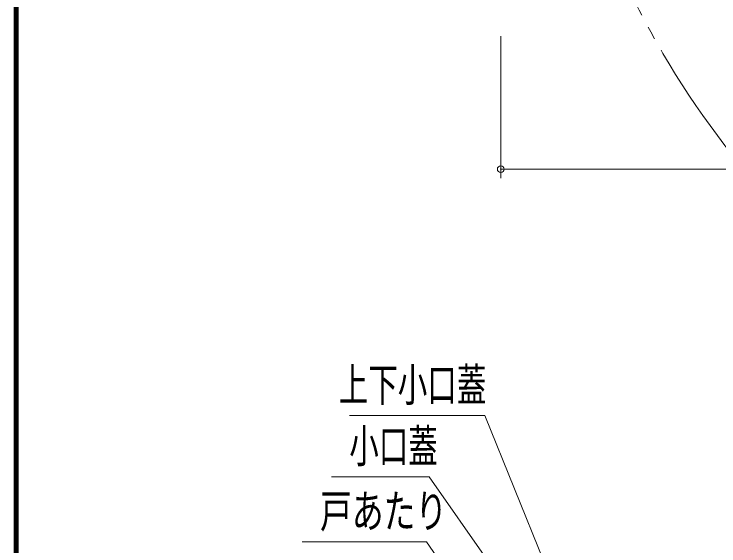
# Model space of a CAD drawing. Units: millimetres at full size; details may follow other scales. Extents: x -600 to 2301, y -735 to 832.
# Drawn here: x -600.5 to -441.4, y 141.3 to 261.3 of the extents above; entities that cross this region are included whole.
import ezdxf
from ezdxf.enums import TextEntityAlignment as Align

# ---------------------------------------------------------------- set-up
doc = ezdxf.new("R2010")
doc.units = ezdxf.units.MM
doc.header["$LTSCALE"] = 3
doc.header["$PDMODE"] = 32
doc.header["$PDSIZE"] = 1.5
doc.linetypes.add('CHAIN2', pattern=[12, 9, -1, 1, -1])
for name, color, linetype, lineweight in [('0-0_アンカー', 7, 'Continuous', 18), ('0-8_CSLAYER2', 7, 'Continuous', 18), ('0-F_WAKU', 7, 'Continuous', 18)]:
    doc.layers.add(name, color=color, linetype=linetype, lineweight=lineweight)
doc.styles.add('ＭＳ ゴシック', font='')
doc.styles.get('ＭＳ ゴシック').set_extended_font_data('MS Gothic')

msp = doc.modelspace()

# ---------------------------------------------------------------- linework, layer by layer
at = {"layer": '0-0_アンカー', "color": 4, "lineweight": 9}
for p, q in [((-490.669, 256.306), (-490.669, 224.299)), ((-274.669, 226.3), (-490.669, 226.3)), ((-487.669, 226.3), (-277.669, 226.3))]:
    msp.add_line(p, q, dxfattribs=at)
at = {"layer": '0-0_アンカー'}
for p, q in [((-507.425, 142.185), (-535.424, 142.185)), ((-484.051, 109.127), (-507.425, 142.185))]:
    msp.add_line(p, q, dxfattribs=at)
at = {"layer": '0-0_アンカー', "linetype": 'CHAIN2'}
msp.add_arc((-282.369, 352.874), 198.931, 178.992, 230.491, dxfattribs=at)
at = {"layer": '0-0_アンカー', "color": 4}
msp.add_point((-490.669, 226.3), dxfattribs=at)
at = {"layer": '0-8_CSLAYER2'}
for p, q in [((-494.264, 170.688), (-524.777, 170.688)), ((-472.132, 116.104), (-494.264, 170.688)), ((-506.836, 156.861), (-528.836, 156.861)), ((-485.472, 126.404), (-506.836, 156.861))]:
    msp.add_line(p, q, dxfattribs=at)
at = {"layer": '0-F_WAKU'}
for p, q in [((-600.45, 424.2), (-600.45, -424.2)), ((-600.225, 423.975), (-600.225, -423.975)), ((-600, 423.75), (-600, -423.75)), ((-599.775, 423.525), (-599.775, -423.525)), ((-599.55, 423.3), (-599.55, -423.3))]:
    msp.add_line(p, q, dxfattribs=at)

# ---------------------------------------------------------------- texts
at = {"layer": '0-0_アンカー', "color": 3, "style": 'ＭＳ ゴシック', "width": 0.7}
msp.add_text('戸あたり', height=7.507, dxfattribs=at).set_placement((-531.425, 143.161), align=Align.BOTTOM_LEFT)
at = {"layer": '0-8_CSLAYER2', "color": 3, "style": 'ＭＳ ゴシック', "width": 0.65}
for s, p in [('上下小口蓋', (-527.204, 171.664)), ('小口蓋', (-524.836, 157.837))]:
    msp.add_text(s, height=7.507, dxfattribs=at).set_placement(p, align=Align.BOTTOM_LEFT)

doc.saveas('drawing.dxf')
